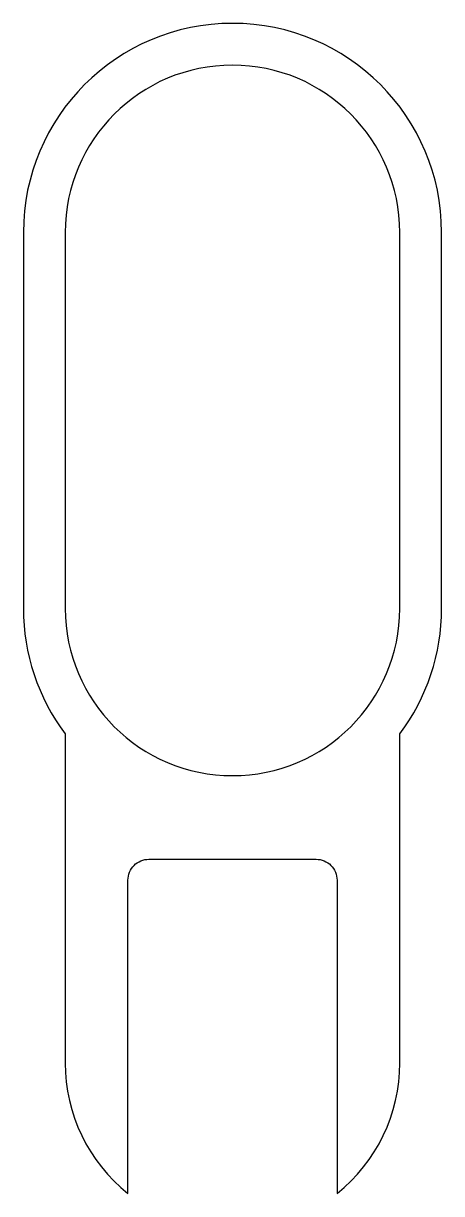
# Model space of a CAD drawing. Extents: x 262.9 to 272.9, y 243.9 to 271.9.
import ezdxf

# ---------------------------------------------------------------- set-up
doc = ezdxf.new("R2010")
doc.units = 0
doc.layers.add('ANA', color=220, linetype='CONTINUOUS')

msp = doc.modelspace()

# ---------------------------------------------------------------- linework, layer by layer
at = {"layer": 'ANA'}
for points in [[(269.86, 251.928, -0.414214), (270.36, 251.428), (270.36, 243.928, 0.227735), (271.86, 247.05), (271.86, 254.928, 0.162278), (272.86, 257.928), (272.86, 266.928, 1), (262.86, 266.928), (262.86, 257.928, 0.162278), (263.86, 254.928), (263.86, 247.05, 0.227735), (265.36, 243.928), (265.36, 251.428, -0.414214), (265.86, 251.928)], [(263.86, 257.928, 1), (271.86, 257.928), (271.86, 266.928, 1), (263.86, 266.928)]]:
    msp.add_lwpolyline(points, format="xyb", close=True, dxfattribs=at)

doc.saveas('drawing.dxf')
